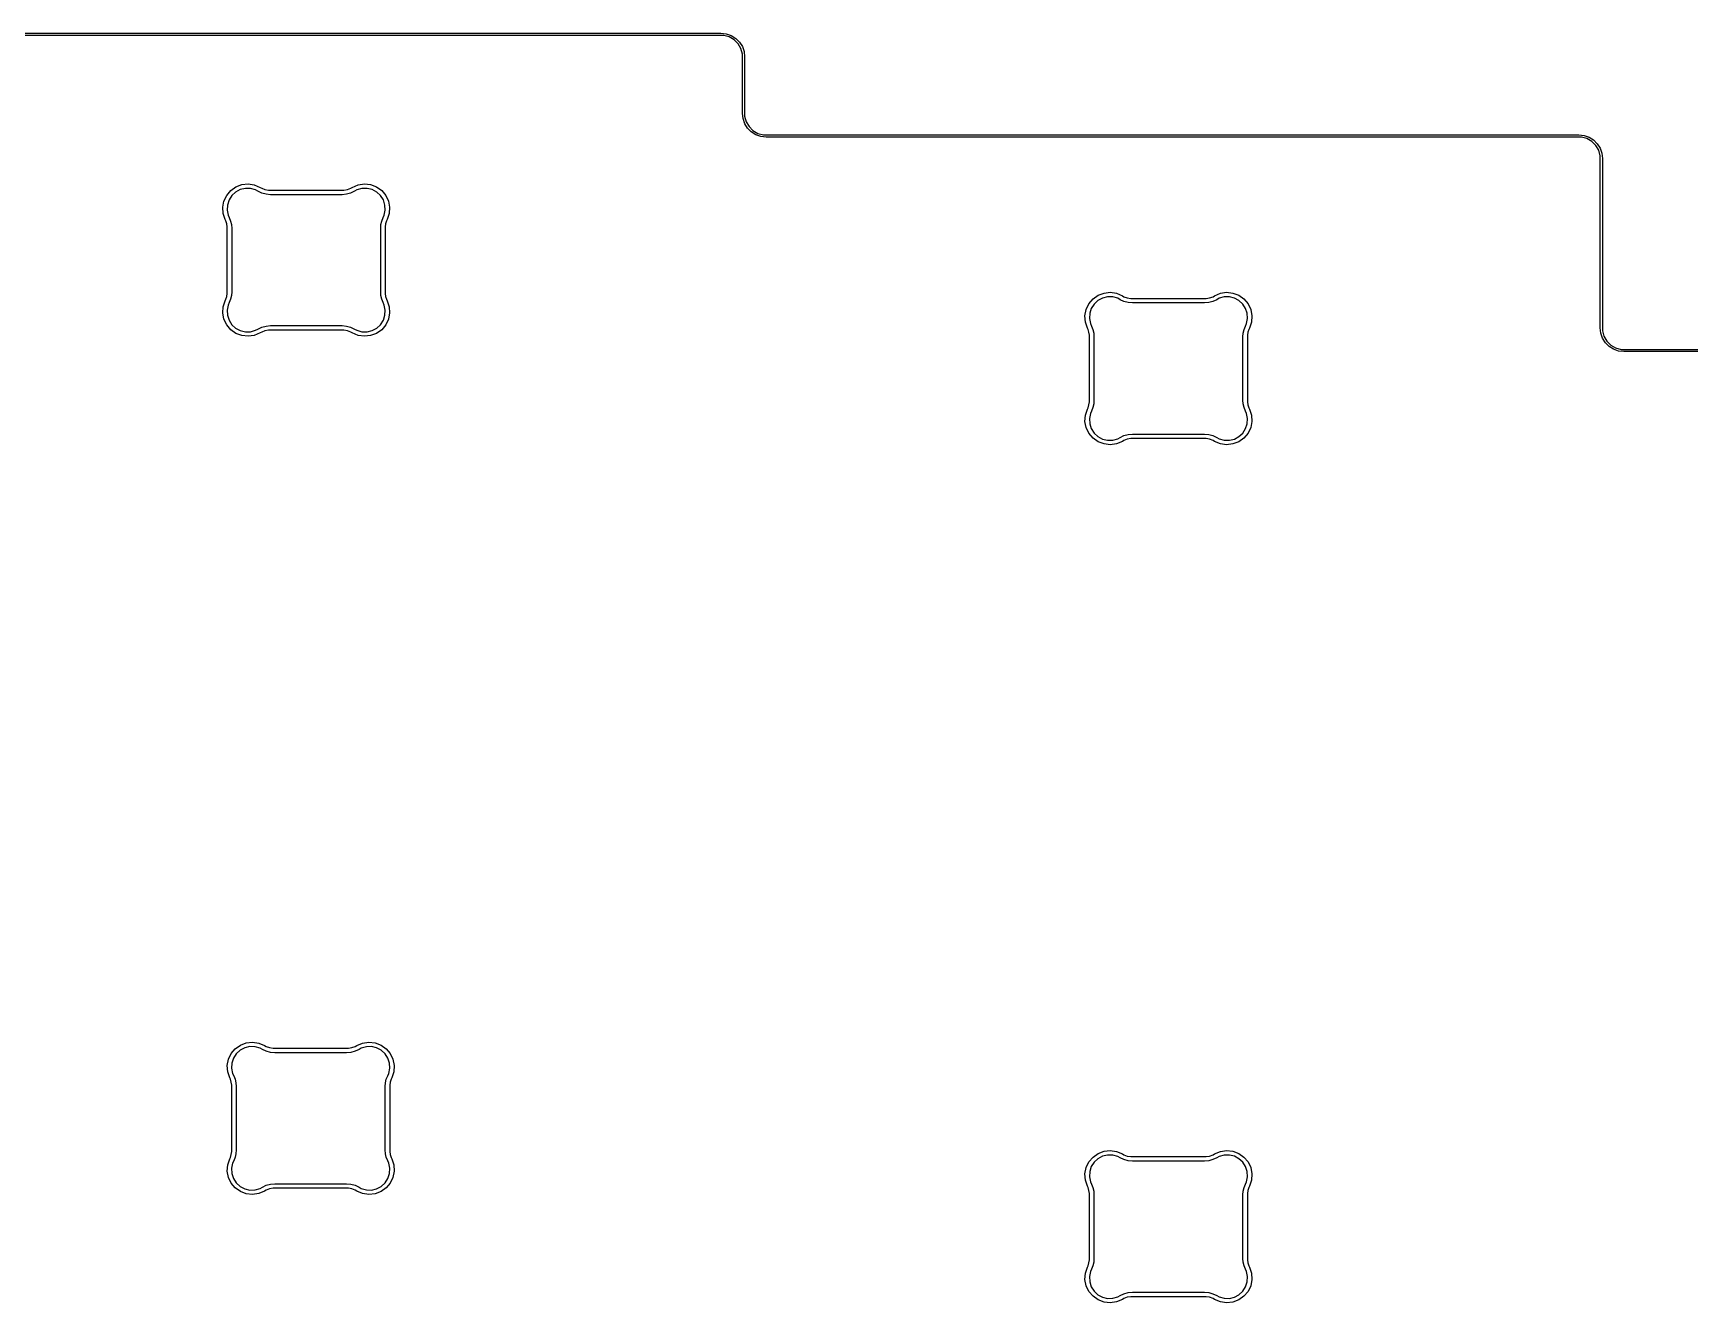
# Model space of a CAD drawing. Header units: inches. Extents: x 0.1 to 12.1, y -5.6 to -1.9.
# Drawn here: x 9.195 to 10.64, y -2.994 to -1.887 of the extents above; entities that cross this region are included whole.
import ezdxf

# ---------------------------------------------------------------- set-up
doc = ezdxf.new("R2010")
doc.units = ezdxf.units.IN
doc.header["$MEASUREMENT"] = 0
doc.layers.add('Edge.Cuts', color=254, linetype='CONTINUOUS', true_color=0xd0d2cd)

msp = doc.modelspace()

# ---------------------------------------------------------------- linework, layer by layer
at = {"layer": 'Edge.Cuts', "linetype": 'CONTINUOUS'}
for p, q in [((9.0649, -1.8869), (9.7952, -1.8868)), ((9.7952, -1.8887), (9.0649, -1.8888)), ((9.7952, -1.8868), (9.7952, -1.8868)), ((9.7952, -1.8868), (9.7952, -1.8868)), ((9.7952, -1.8868), (9.7952, -1.8868)), ((9.7952, -1.8868), (9.7998, -1.8873)), ((9.7952, -1.8887), (9.7952, -1.8887)), ((9.7952, -1.8887), (9.7952, -1.8887)), ((9.7977, -1.8887), (9.7952, -1.8887)), ((9.8025, -1.89), (9.7977, -1.8887)), ((9.7998, -1.8873), (9.8042, -1.8888)), ((9.8067, -1.8925), (9.8025, -1.89)), ((9.8042, -1.8888), (9.8081, -1.8913)), ((9.8102, -1.896), (9.8067, -1.8925)), ((9.8081, -1.8913), (9.8114, -1.8946)), ((9.8127, -1.9002), (9.8102, -1.896)), ((9.8114, -1.8946), (9.8139, -1.8985)), ((9.814, -1.905), (9.8127, -1.9002)), ((9.8139, -1.8985), (9.8154, -1.9028)), ((9.814, -1.9074), (9.814, -1.905)), ((9.8154, -1.9028), (9.8159, -1.9074)), ((9.814, -1.9567), (9.814, -1.9074)), ((9.814, -1.9074), (9.814, -1.9074)), ((9.814, -1.9074), (9.814, -1.9074)), ((9.8159, -1.9074), (9.8159, -1.9074)), ((9.8159, -1.9074), (9.8159, -1.9567)), ((9.8145, -1.9613), (9.814, -1.9567)), ((9.814, -1.9567), (9.814, -1.9567)), ((9.814, -1.9567), (9.814, -1.9567)), ((9.816, -1.9657), (9.8145, -1.9613)), ((9.8159, -1.9567), (9.8159, -1.9592)), ((9.8159, -1.9592), (9.8172, -1.964)), ((9.8172, -1.964), (9.8197, -1.9682)), ((9.8185, -1.9696), (9.816, -1.9657)), ((9.8217, -1.9729), (9.8185, -1.9696)), ((9.8197, -1.9682), (9.8231, -1.9717)), ((9.8257, -1.9754), (9.8217, -1.9729)), ((9.8231, -1.9717), (9.8274, -1.9742)), ((9.83, -1.9769), (9.8257, -1.9754)), ((9.8274, -1.9742), (9.8322, -1.9754)), ((9.8346, -1.9774), (9.83, -1.9769)), ((9.8322, -1.9754), (9.8346, -1.9754)), ((9.8346, -1.9754), (10.5433, -1.9754)), ((10.5433, -1.9774), (9.8346, -1.9774)), ((9.8346, -1.9774), (9.8346, -1.9774)), ((9.8346, -1.9774), (9.8346, -1.9774)), ((10.5433, -1.9754), (10.5433, -1.9754)), ((10.5433, -1.9754), (10.5479, -1.976)), ((10.5457, -1.9774), (10.5433, -1.9774)), ((10.5433, -1.9774), (10.5433, -1.9774)), ((10.5433, -1.9774), (10.5433, -1.9774)), ((10.5505, -1.9787), (10.5457, -1.9774)), ((10.5479, -1.976), (10.5523, -1.9775)), ((10.5548, -1.9811), (10.5505, -1.9787)), ((10.5523, -1.9775), (10.5562, -1.9799)), ((10.5582, -1.9846), (10.5548, -1.9811)), ((10.5562, -1.9799), (10.5594, -1.9832)), ((10.5607, -1.9889), (10.5582, -1.9846)), ((10.5594, -1.9832), (10.5619, -1.9871)), ((10.562, -1.9936), (10.5607, -1.9889)), ((10.5619, -1.9871), (10.5634, -1.9915)), ((10.562, -1.9961), (10.562, -1.9936)), ((10.5634, -1.9915), (10.564, -1.9961)), ((10.562, -2.1437), (10.562, -1.9961)), ((10.562, -1.9961), (10.562, -1.9961)), ((10.562, -1.9961), (10.562, -1.9961)), ((10.564, -1.9961), (10.564, -1.9961)), ((10.564, -1.9961), (10.564, -2.1437)), ((9.3677, -2.024), (9.3722, -2.0208)), ((9.3722, -2.0208), (9.3773, -2.0188)), ((9.3805, -2.0221), (9.376, -2.0232)), ((9.3773, -2.0188), (9.3828, -2.0182)), ((9.385, -2.0222), (9.3805, -2.0221)), ((9.3828, -2.0182), (9.3882, -2.0191)), ((9.3894, -2.0235), (9.385, -2.0222)), ((9.3882, -2.0191), (9.3933, -2.0212)), ((9.3933, -2.0212), (9.3947, -2.022)), ((9.3947, -2.022), (9.3976, -2.0231)), ((9.4695, -2.0231), (9.4724, -2.022)), ((9.4724, -2.022), (9.4737, -2.0212)), ((9.4737, -2.0212), (9.4788, -2.0191)), ((9.4737, -2.0212), (9.4737, -2.0212)), ((9.4821, -2.0222), (9.4777, -2.0235)), ((9.4788, -2.0191), (9.4843, -2.0182)), ((9.4866, -2.0221), (9.4821, -2.0222)), ((9.4843, -2.0182), (9.4897, -2.0188)), ((9.491, -2.0232), (9.4866, -2.0221)), ((9.4897, -2.0188), (9.4949, -2.0208)), ((9.4949, -2.0208), (9.4994, -2.024)), ((9.3608, -2.0386), (9.3618, -2.0332)), ((9.3618, -2.0332), (9.3642, -2.0282)), ((9.3642, -2.0282), (9.3677, -2.024)), ((9.3648, -2.0366), (9.3646, -2.0411)), ((9.3663, -2.0322), (9.3648, -2.0366)), ((9.3687, -2.0284), (9.3663, -2.0322)), ((9.372, -2.0253), (9.3687, -2.0284)), ((9.376, -2.0232), (9.372, -2.0253)), ((9.3913, -2.0246), (9.3894, -2.0235)), ((9.3948, -2.0262), (9.3913, -2.0246)), ((9.3985, -2.0272), (9.3948, -2.0262)), ((9.3976, -2.0231), (9.4007, -2.0236)), ((9.4023, -2.0276), (9.3985, -2.0272)), ((9.4007, -2.0236), (9.4023, -2.0236)), ((9.4023, -2.0236), (9.4648, -2.0236)), ((9.4648, -2.0276), (9.4023, -2.0276)), ((9.4648, -2.0236), (9.4664, -2.0236)), ((9.4686, -2.0272), (9.4648, -2.0276)), ((9.4664, -2.0236), (9.4695, -2.0231)), ((9.4723, -2.0262), (9.4686, -2.0272)), ((9.4757, -2.0246), (9.4723, -2.0262)), ((9.4777, -2.0235), (9.4757, -2.0246)), ((9.4757, -2.0246), (9.4757, -2.0246)), ((9.495, -2.0253), (9.491, -2.0232)), ((9.4983, -2.0284), (9.495, -2.0253)), ((9.5008, -2.0322), (9.4983, -2.0284)), ((9.4994, -2.024), (9.5029, -2.0282)), ((9.5022, -2.0366), (9.5008, -2.0322)), ((9.5025, -2.0411), (9.5022, -2.0366)), ((9.5029, -2.0282), (9.5053, -2.0332)), ((9.5053, -2.0332), (9.5063, -2.0386)), ((9.3611, -2.0441), (9.3608, -2.0386)), ((9.3629, -2.0493), (9.3611, -2.0441)), ((9.3635, -2.0505), (9.3629, -2.0493)), ((9.3642, -2.053), (9.3635, -2.0505)), ((9.3646, -2.0411), (9.3654, -2.0455)), ((9.3654, -2.0455), (9.3664, -2.0476)), ((9.3664, -2.0476), (9.3664, -2.0476)), ((9.3664, -2.0476), (9.3676, -2.0506)), ((9.3676, -2.0506), (9.3683, -2.0537)), ((9.4987, -2.0537), (9.4995, -2.0506)), ((9.4995, -2.0506), (9.5006, -2.0476)), ((9.5006, -2.0476), (9.5016, -2.0455)), ((9.5006, -2.0476), (9.5006, -2.0476)), ((9.5006, -2.0476), (9.5006, -2.0476)), ((9.5016, -2.0455), (9.5025, -2.0411)), ((9.5036, -2.0505), (9.5028, -2.053)), ((9.5042, -2.0493), (9.5036, -2.0505)), ((9.5059, -2.0441), (9.5042, -2.0493)), ((9.5042, -2.0493), (9.5042, -2.0493)), ((9.5063, -2.0386), (9.5059, -2.0441)), ((9.3646, -2.0556), (9.3642, -2.053)), ((9.3646, -2.057), (9.3646, -2.0556)), ((9.3646, -2.1123), (9.3646, -2.057)), ((9.3683, -2.0537), (9.3686, -2.057)), ((9.3686, -2.057), (9.3686, -2.1123)), ((9.4985, -2.057), (9.4987, -2.0537)), ((9.4985, -2.1123), (9.4985, -2.057)), ((9.4985, -2.057), (9.4985, -2.057)), ((9.4985, -2.057), (9.4985, -2.057)), ((9.5028, -2.053), (9.5024, -2.0556)), ((9.5024, -2.0556), (9.5024, -2.057)), ((9.5024, -2.057), (9.5024, -2.1123)), ((9.3611, -2.1252), (9.3629, -2.12)), ((9.3629, -2.12), (9.3635, -2.1188)), ((9.3635, -2.1188), (9.3642, -2.1163)), ((9.3642, -2.1163), (9.3646, -2.1136)), ((9.3646, -2.1136), (9.3646, -2.1123)), ((9.3646, -2.1123), (9.3646, -2.1123)), ((9.3654, -2.1238), (9.3646, -2.1282)), ((9.3664, -2.1217), (9.3654, -2.1238)), ((9.3676, -2.1187), (9.3664, -2.1217)), ((9.3683, -2.1155), (9.3676, -2.1187)), ((9.3686, -2.1123), (9.3683, -2.1155)), ((9.3686, -2.1123), (9.3686, -2.1123)), ((9.4987, -2.1155), (9.4985, -2.1123)), ((9.4995, -2.1187), (9.4987, -2.1155)), ((9.5006, -2.1217), (9.4995, -2.1187)), ((9.5016, -2.1238), (9.5006, -2.1217)), ((9.5025, -2.1282), (9.5016, -2.1238)), ((9.5024, -2.1123), (9.5024, -2.1123)), ((9.5024, -2.1123), (9.5024, -2.1136)), ((9.5024, -2.1136), (9.5028, -2.1163)), ((9.5028, -2.1163), (9.5036, -2.1188)), ((9.5036, -2.1188), (9.5042, -2.12)), ((9.5042, -2.12), (9.5042, -2.12)), ((9.5042, -2.12), (9.5059, -2.1252)), ((10.1138, -2.1277), (10.1161, -2.1227)), ((10.1161, -2.1227), (10.1197, -2.1185)), ((10.1207, -2.1229), (10.1182, -2.1267)), ((10.1197, -2.1185), (10.1242, -2.1153)), ((10.124, -2.1198), (10.1207, -2.1229)), ((10.128, -2.1177), (10.124, -2.1198)), ((10.1242, -2.1153), (10.1293, -2.1133)), ((10.1324, -2.1166), (10.128, -2.1177)), ((10.1293, -2.1133), (10.1348, -2.1127)), ((10.137, -2.1167), (10.1324, -2.1166)), ((10.1348, -2.1127), (10.1402, -2.1135)), ((10.1413, -2.1179), (10.137, -2.1167)), ((10.1402, -2.1135), (10.1453, -2.1157)), ((10.1433, -2.1191), (10.1413, -2.1179)), ((10.1467, -2.1207), (10.1433, -2.1191)), ((10.1453, -2.1157), (10.1466, -2.1165)), ((10.1466, -2.1165), (10.1496, -2.1176)), ((10.1504, -2.1217), (10.1467, -2.1207)), ((10.1496, -2.1176), (10.1527, -2.1181)), ((10.1542, -2.122), (10.1504, -2.1217)), ((10.1527, -2.1181), (10.1542, -2.1181)), ((10.1542, -2.1181), (10.2168, -2.1181)), ((10.2168, -2.122), (10.1542, -2.122)), ((10.2168, -2.1181), (10.2183, -2.1181)), ((10.2206, -2.1217), (10.2168, -2.122)), ((10.2183, -2.1181), (10.2214, -2.1176)), ((10.2243, -2.1207), (10.2206, -2.1217)), ((10.2214, -2.1176), (10.2244, -2.1165)), ((10.2277, -2.1191), (10.2243, -2.1207)), ((10.2244, -2.1165), (10.2257, -2.1157)), ((10.2257, -2.1157), (10.2308, -2.1135)), ((10.2257, -2.1157), (10.2257, -2.1157)), ((10.2297, -2.1179), (10.2277, -2.1191)), ((10.2277, -2.1191), (10.2277, -2.1191)), ((10.234, -2.1167), (10.2297, -2.1179)), ((10.2308, -2.1135), (10.2362, -2.1127)), ((10.2386, -2.1166), (10.234, -2.1167)), ((10.2362, -2.1127), (10.2417, -2.1133)), ((10.243, -2.1177), (10.2386, -2.1166)), ((10.2417, -2.1133), (10.2468, -2.1153)), ((10.247, -2.1198), (10.243, -2.1177)), ((10.2468, -2.1153), (10.2513, -2.1185)), ((10.2503, -2.1229), (10.247, -2.1198)), ((10.2528, -2.1267), (10.2503, -2.1229)), ((10.2513, -2.1185), (10.2549, -2.1227)), ((10.2549, -2.1227), (10.2572, -2.1277)), ((9.3608, -2.1307), (9.3611, -2.1252)), ((9.3618, -2.1361), (9.3608, -2.1307)), ((9.3642, -2.1411), (9.3618, -2.1361)), ((9.3646, -2.1282), (9.3648, -2.1327)), ((9.3648, -2.1327), (9.3663, -2.1371)), ((9.3663, -2.1371), (9.3687, -2.1409)), ((9.4983, -2.1409), (9.5008, -2.1371)), ((9.5008, -2.1371), (9.5022, -2.1327)), ((9.5022, -2.1327), (9.5025, -2.1282)), ((9.5053, -2.1361), (9.5029, -2.1411)), ((9.5063, -2.1307), (9.5053, -2.1361)), ((9.5059, -2.1252), (9.5063, -2.1307)), ((10.1127, -2.1331), (10.1138, -2.1277)), ((10.1131, -2.1386), (10.1127, -2.1331)), ((10.1168, -2.131), (10.1165, -2.1356)), ((10.1165, -2.1356), (10.1174, -2.14)), ((10.1182, -2.1267), (10.1168, -2.131)), ((10.2542, -2.131), (10.2528, -2.1267)), ((10.2536, -2.14), (10.2545, -2.1356)), ((10.2545, -2.1356), (10.2542, -2.131)), ((10.2572, -2.1277), (10.2583, -2.1331)), ((10.2583, -2.1331), (10.2579, -2.1386)), ((9.3677, -2.1453), (9.3642, -2.1411)), ((9.3722, -2.1485), (9.3677, -2.1453)), ((9.3687, -2.1409), (9.372, -2.1439)), ((9.372, -2.1439), (9.376, -2.1461)), ((9.3773, -2.1504), (9.3722, -2.1485)), ((9.376, -2.1461), (9.3805, -2.1471)), ((9.3828, -2.151), (9.3773, -2.1504)), ((9.3805, -2.1471), (9.385, -2.1471)), ((9.3882, -2.1502), (9.3828, -2.151)), ((9.385, -2.1471), (9.3894, -2.1458)), ((9.3933, -2.1481), (9.3882, -2.1502)), ((9.3894, -2.1458), (9.3913, -2.1447)), ((9.3913, -2.1447), (9.3948, -2.1431)), ((9.3947, -2.1473), (9.3933, -2.1481)), ((9.3976, -2.1462), (9.3947, -2.1473)), ((9.3948, -2.1431), (9.3985, -2.1421)), ((9.4007, -2.1457), (9.3976, -2.1462)), ((9.3985, -2.1421), (9.4023, -2.1417)), ((9.4023, -2.1457), (9.4007, -2.1457)), ((9.4023, -2.1417), (9.4648, -2.1417)), ((9.4648, -2.1457), (9.4023, -2.1457)), ((9.4648, -2.1417), (9.4648, -2.1417)), ((9.4648, -2.1417), (9.4686, -2.1421)), ((9.4664, -2.1457), (9.4648, -2.1457)), ((9.4648, -2.1457), (9.4648, -2.1457)), ((9.4695, -2.1462), (9.4664, -2.1457)), ((9.4686, -2.1421), (9.4723, -2.1431)), ((9.4724, -2.1473), (9.4695, -2.1462)), ((9.4723, -2.1431), (9.4757, -2.1447)), ((9.4737, -2.1481), (9.4724, -2.1473)), ((9.4788, -2.1502), (9.4737, -2.1481)), ((9.4757, -2.1447), (9.4777, -2.1458)), ((9.4777, -2.1458), (9.4821, -2.1471)), ((9.4843, -2.151), (9.4788, -2.1502)), ((9.4821, -2.1471), (9.4866, -2.1471)), ((9.4897, -2.1504), (9.4843, -2.151)), ((9.4866, -2.1471), (9.491, -2.1461)), ((9.4949, -2.1485), (9.4897, -2.1504)), ((9.491, -2.1461), (9.495, -2.1439)), ((9.4994, -2.1453), (9.4949, -2.1485)), ((9.495, -2.1439), (9.4983, -2.1409)), ((9.5029, -2.1411), (9.4994, -2.1453)), ((10.1148, -2.1438), (10.1131, -2.1386)), ((10.1154, -2.145), (10.1148, -2.1438)), ((10.1162, -2.1475), (10.1154, -2.145)), ((10.1166, -2.1501), (10.1162, -2.1475)), ((10.1166, -2.1515), (10.1166, -2.1501)), ((10.1166, -2.2068), (10.1166, -2.1515)), ((10.1174, -2.14), (10.1184, -2.1421)), ((10.1184, -2.1421), (10.1184, -2.1421)), ((10.1184, -2.1421), (10.1196, -2.1451)), ((10.1196, -2.1451), (10.1203, -2.1482)), ((10.1203, -2.1482), (10.1205, -2.1515)), ((10.1205, -2.1515), (10.1205, -2.2068)), ((10.2505, -2.1515), (10.2507, -2.1482)), ((10.2505, -2.2068), (10.2505, -2.1515)), ((10.2505, -2.1515), (10.2505, -2.1515)), ((10.2505, -2.1515), (10.2505, -2.1515)), ((10.2507, -2.1482), (10.2514, -2.1451)), ((10.2514, -2.1451), (10.2526, -2.1421)), ((10.2526, -2.1421), (10.2536, -2.14)), ((10.2526, -2.1421), (10.2526, -2.1421)), ((10.2526, -2.1421), (10.2526, -2.1421)), ((10.2548, -2.1475), (10.2544, -2.1501)), ((10.2544, -2.1501), (10.2544, -2.1515)), ((10.2544, -2.1515), (10.2544, -2.2068)), ((10.2556, -2.145), (10.2548, -2.1475)), ((10.2561, -2.1438), (10.2556, -2.145)), ((10.2579, -2.1386), (10.2561, -2.1438)), ((10.2561, -2.1438), (10.2561, -2.1438)), ((10.5625, -2.1483), (10.562, -2.1437)), ((10.564, -2.1527), (10.5625, -2.1483)), ((10.564, -2.1437), (10.564, -2.1437)), ((10.564, -2.1437), (10.564, -2.1437)), ((10.564, -2.1437), (10.564, -2.1462)), ((10.564, -2.1462), (10.5652, -2.1509)), ((10.5665, -2.1566), (10.564, -2.1527)), ((10.5652, -2.1509), (10.5677, -2.1552)), ((10.5698, -2.1599), (10.5665, -2.1566)), ((10.5677, -2.1552), (10.5712, -2.1587)), ((10.5737, -2.1623), (10.5698, -2.1599)), ((10.5712, -2.1587), (10.5754, -2.1611)), ((10.5781, -2.1639), (10.5737, -2.1623)), ((10.5754, -2.1611), (10.5802, -2.1624)), ((10.5827, -2.1644), (10.5781, -2.1639)), ((10.5802, -2.1624), (10.5827, -2.1624)), ((10.5827, -2.1624), (10.5827, -2.1624)), ((10.5827, -2.1624), (10.5827, -2.1624)), ((10.5827, -2.1624), (12.0047, -2.1624)), ((12.0047, -2.1644), (10.5827, -2.1644)), ((10.5827, -2.1644), (10.5827, -2.1644)), ((10.1162, -2.2108), (10.1166, -2.2081)), ((10.1166, -2.2081), (10.1166, -2.2068)), ((10.1166, -2.2068), (10.1166, -2.2068)), ((10.1203, -2.21), (10.1196, -2.2132)), ((10.1205, -2.2068), (10.1203, -2.21)), ((10.1205, -2.2068), (10.1205, -2.2068)), ((10.2507, -2.21), (10.2505, -2.2068)), ((10.2514, -2.2132), (10.2507, -2.21)), ((10.2544, -2.2068), (10.2544, -2.2068)), ((10.2544, -2.2068), (10.2544, -2.2081)), ((10.2544, -2.2081), (10.2548, -2.2108)), ((10.1127, -2.2252), (10.1131, -2.2197)), ((10.1131, -2.2197), (10.1148, -2.2145)), ((10.1148, -2.2145), (10.1154, -2.2133)), ((10.1154, -2.2133), (10.1162, -2.2108)), ((10.1174, -2.2182), (10.1165, -2.2227)), ((10.1165, -2.2227), (10.1168, -2.2272)), ((10.1184, -2.2162), (10.1174, -2.2182)), ((10.1196, -2.2132), (10.1184, -2.2162)), ((10.2526, -2.2162), (10.2514, -2.2132)), ((10.2536, -2.2182), (10.2526, -2.2162)), ((10.2545, -2.2227), (10.2536, -2.2182)), ((10.2542, -2.2272), (10.2545, -2.2227)), ((10.2548, -2.2108), (10.2556, -2.2133)), ((10.2556, -2.2133), (10.2561, -2.2145)), ((10.2561, -2.2145), (10.2561, -2.2145)), ((10.2561, -2.2145), (10.2579, -2.2197)), ((10.2579, -2.2197), (10.2583, -2.2252)), ((10.1138, -2.2306), (10.1127, -2.2252)), ((10.1161, -2.2356), (10.1138, -2.2306)), ((10.1197, -2.2398), (10.1161, -2.2356)), ((10.1168, -2.2272), (10.1182, -2.2315)), ((10.1182, -2.2315), (10.1207, -2.2354)), ((10.1207, -2.2354), (10.124, -2.2384)), ((10.124, -2.2384), (10.128, -2.2406)), ((10.1413, -2.2403), (10.1433, -2.2392)), ((10.1433, -2.2392), (10.1467, -2.2376)), ((10.1467, -2.2376), (10.1504, -2.2366)), ((10.1504, -2.2366), (10.1542, -2.2362)), ((10.1542, -2.2362), (10.2168, -2.2362)), ((10.2168, -2.2362), (10.2168, -2.2362)), ((10.2168, -2.2362), (10.2206, -2.2366)), ((10.2206, -2.2366), (10.2243, -2.2376)), ((10.2243, -2.2376), (10.2277, -2.2392)), ((10.2277, -2.2392), (10.2297, -2.2403)), ((10.243, -2.2406), (10.247, -2.2384)), ((10.247, -2.2384), (10.2503, -2.2354)), ((10.2503, -2.2354), (10.2528, -2.2315)), ((10.2549, -2.2356), (10.2513, -2.2398)), ((10.2528, -2.2315), (10.2542, -2.2272)), ((10.2572, -2.2306), (10.2549, -2.2356)), ((10.2583, -2.2252), (10.2572, -2.2306)), ((10.1242, -2.243), (10.1197, -2.2398)), ((10.1293, -2.2449), (10.1242, -2.243)), ((10.128, -2.2406), (10.1324, -2.2416)), ((10.1348, -2.2455), (10.1293, -2.2449)), ((10.1324, -2.2416), (10.137, -2.2415)), ((10.1402, -2.2447), (10.1348, -2.2455)), ((10.137, -2.2415), (10.1413, -2.2403)), ((10.1453, -2.2426), (10.1402, -2.2447)), ((10.1466, -2.2418), (10.1453, -2.2426)), ((10.1496, -2.2407), (10.1466, -2.2418)), ((10.1527, -2.2402), (10.1496, -2.2407)), ((10.1542, -2.2402), (10.1527, -2.2402)), ((10.2168, -2.2402), (10.1542, -2.2402)), ((10.2183, -2.2402), (10.2168, -2.2402)), ((10.2168, -2.2402), (10.2168, -2.2402)), ((10.2214, -2.2407), (10.2183, -2.2402)), ((10.2244, -2.2418), (10.2214, -2.2407)), ((10.2257, -2.2426), (10.2244, -2.2418)), ((10.2308, -2.2447), (10.2257, -2.2426)), ((10.2297, -2.2403), (10.234, -2.2415)), ((10.2362, -2.2455), (10.2308, -2.2447)), ((10.234, -2.2415), (10.2386, -2.2416)), ((10.2417, -2.2449), (10.2362, -2.2455)), ((10.2386, -2.2416), (10.243, -2.2406)), ((10.2468, -2.243), (10.2417, -2.2449)), ((10.2513, -2.2398), (10.2468, -2.243)), ((9.3681, -2.7762), (9.3716, -2.772)), ((9.3716, -2.772), (9.3761, -2.7688)), ((9.376, -2.7734), (9.3726, -2.7765)), ((9.38, -2.7712), (9.376, -2.7734)), ((9.3761, -2.7688), (9.3813, -2.7669)), ((9.3844, -2.7702), (9.38, -2.7712)), ((9.3813, -2.7669), (9.3867, -2.7663)), ((9.3889, -2.7703), (9.3844, -2.7702)), ((9.3867, -2.7663), (9.3922, -2.7671)), ((9.3933, -2.7715), (9.3889, -2.7703)), ((9.3922, -2.7671), (9.3973, -2.7692)), ((9.3953, -2.7726), (9.3933, -2.7715)), ((9.3987, -2.7743), (9.3953, -2.7726)), ((9.3973, -2.7692), (9.3986, -2.77)), ((9.3986, -2.77), (9.4015, -2.7711)), ((9.4015, -2.7711), (9.4046, -2.7717)), ((9.4046, -2.7717), (9.4062, -2.7717)), ((9.4062, -2.7717), (9.4687, -2.7717)), ((9.4687, -2.7717), (9.4703, -2.7717)), ((9.4703, -2.7717), (9.4734, -2.7711)), ((9.4734, -2.7711), (9.4763, -2.77)), ((9.4797, -2.7726), (9.4762, -2.7743)), ((9.4763, -2.77), (9.4777, -2.7692)), ((9.4777, -2.7692), (9.4827, -2.7671)), ((9.4777, -2.7692), (9.4777, -2.7692)), ((9.4816, -2.7715), (9.4797, -2.7726)), ((9.4797, -2.7726), (9.4797, -2.7726)), ((9.486, -2.7703), (9.4816, -2.7715)), ((9.4827, -2.7671), (9.4882, -2.7663)), ((9.4905, -2.7702), (9.486, -2.7703)), ((9.4882, -2.7663), (9.4937, -2.7669)), ((9.4949, -2.7712), (9.4905, -2.7702)), ((9.4937, -2.7669), (9.4988, -2.7688)), ((9.499, -2.7734), (9.4949, -2.7712)), ((9.4988, -2.7688), (9.5033, -2.772)), ((9.5023, -2.7765), (9.499, -2.7734)), ((9.5033, -2.772), (9.5068, -2.7762)), ((9.3647, -2.7866), (9.3657, -2.7812)), ((9.3651, -2.7921), (9.3647, -2.7866)), ((9.3657, -2.7812), (9.3681, -2.7762)), ((9.3688, -2.7846), (9.3685, -2.7891)), ((9.3702, -2.7803), (9.3688, -2.7846)), ((9.3726, -2.7765), (9.3702, -2.7803)), ((9.4024, -2.7753), (9.3987, -2.7743)), ((9.4062, -2.7756), (9.4024, -2.7753)), ((9.4687, -2.7756), (9.4062, -2.7756)), ((9.4725, -2.7753), (9.4687, -2.7756)), ((9.4762, -2.7743), (9.4725, -2.7753)), ((9.5047, -2.7803), (9.5023, -2.7765)), ((9.5061, -2.7846), (9.5047, -2.7803)), ((9.5064, -2.7891), (9.5061, -2.7846)), ((9.5068, -2.7762), (9.5092, -2.7812)), ((9.5092, -2.7812), (9.5102, -2.7866)), ((9.5102, -2.7866), (9.5099, -2.7921)), ((9.3668, -2.7973), (9.3651, -2.7921)), ((9.3674, -2.7985), (9.3668, -2.7973)), ((9.3682, -2.8011), (9.3674, -2.7985)), ((9.3686, -2.8037), (9.3682, -2.8011)), ((9.3685, -2.7891), (9.3694, -2.7936)), ((9.3694, -2.7936), (9.3704, -2.7956)), ((9.3704, -2.7956), (9.3704, -2.7956)), ((9.3704, -2.7956), (9.3715, -2.7986)), ((9.3715, -2.7986), (9.3723, -2.8018)), ((9.3723, -2.8018), (9.3725, -2.805)), ((9.5024, -2.805), (9.5027, -2.8018)), ((9.5027, -2.8018), (9.5034, -2.7986)), ((9.5034, -2.7986), (9.5046, -2.7956)), ((9.5046, -2.7956), (9.5056, -2.7936)), ((9.5046, -2.7956), (9.5046, -2.7956)), ((9.5046, -2.7956), (9.5046, -2.7956)), ((9.5056, -2.7936), (9.5064, -2.7891)), ((9.5068, -2.8011), (9.5064, -2.8037)), ((9.5075, -2.7985), (9.5068, -2.8011)), ((9.5081, -2.7973), (9.5075, -2.7985)), ((9.5099, -2.7921), (9.5081, -2.7973)), ((9.5081, -2.7973), (9.5081, -2.7973)), ((9.3686, -2.805), (9.3686, -2.8037)), ((9.3686, -2.8603), (9.3686, -2.805)), ((9.3725, -2.805), (9.3725, -2.8603)), ((9.5024, -2.8603), (9.5024, -2.805)), ((9.5024, -2.805), (9.5024, -2.805)), ((9.5024, -2.805), (9.5024, -2.805)), ((9.5064, -2.8037), (9.5064, -2.805)), ((9.5064, -2.805), (9.5064, -2.8603)), ((9.3686, -2.8617), (9.3686, -2.8603)), ((9.3686, -2.8603), (9.3686, -2.8603)), ((9.3725, -2.8603), (9.3723, -2.8636)), ((9.3725, -2.8603), (9.3725, -2.8603)), ((9.5027, -2.8636), (9.5024, -2.8603)), ((9.5064, -2.8603), (9.5064, -2.8603)), ((9.5064, -2.8603), (9.5064, -2.8617)), ((9.3647, -2.8787), (9.3651, -2.8733)), ((9.3651, -2.8733), (9.3668, -2.868)), ((9.3668, -2.868), (9.3674, -2.8668)), ((9.3674, -2.8668), (9.3682, -2.8643)), ((9.3682, -2.8643), (9.3686, -2.8617)), ((9.3694, -2.8718), (9.3685, -2.8762)), ((9.3704, -2.8697), (9.3694, -2.8718)), ((9.3715, -2.8667), (9.3704, -2.8697)), ((9.3723, -2.8636), (9.3715, -2.8667)), ((9.5034, -2.8667), (9.5027, -2.8636)), ((9.5046, -2.8697), (9.5034, -2.8667)), ((9.5056, -2.8718), (9.5046, -2.8697)), ((9.5064, -2.8762), (9.5056, -2.8718)), ((9.5064, -2.8617), (9.5068, -2.8643)), ((9.5068, -2.8643), (9.5075, -2.8668)), ((9.5075, -2.8668), (9.5081, -2.868)), ((9.5081, -2.868), (9.5081, -2.868)), ((9.5081, -2.868), (9.5099, -2.8733)), ((9.5099, -2.8733), (9.5102, -2.8787)), ((10.1138, -2.8757), (10.1161, -2.8707)), ((10.1161, -2.8707), (10.1197, -2.8665)), ((10.1182, -2.8748), (10.1168, -2.8791)), ((10.1207, -2.8709), (10.1182, -2.8748)), ((10.1197, -2.8665), (10.1242, -2.8633)), ((10.124, -2.8679), (10.1207, -2.8709)), ((10.128, -2.8657), (10.124, -2.8679)), ((10.1242, -2.8633), (10.1293, -2.8614)), ((10.1324, -2.8647), (10.128, -2.8657)), ((10.1293, -2.8614), (10.1348, -2.8608)), ((10.137, -2.8648), (10.1324, -2.8647)), ((10.1348, -2.8608), (10.1402, -2.8616)), ((10.1413, -2.866), (10.137, -2.8648)), ((10.1402, -2.8616), (10.1453, -2.8637)), ((10.1433, -2.8671), (10.1413, -2.866)), ((10.1467, -2.8687), (10.1433, -2.8671)), ((10.1453, -2.8637), (10.1466, -2.8645)), ((10.1466, -2.8645), (10.1496, -2.8656)), ((10.1504, -2.8697), (10.1467, -2.8687)), ((10.1496, -2.8656), (10.1527, -2.8661)), ((10.1542, -2.8701), (10.1504, -2.8697)), ((10.1527, -2.8661), (10.1542, -2.8661)), ((10.1542, -2.8661), (10.2168, -2.8661)), ((10.2168, -2.8701), (10.1542, -2.8701)), ((10.2168, -2.8661), (10.2183, -2.8661)), ((10.2206, -2.8697), (10.2168, -2.8701)), ((10.2183, -2.8661), (10.2214, -2.8656)), ((10.2243, -2.8687), (10.2206, -2.8697)), ((10.2214, -2.8656), (10.2244, -2.8645)), ((10.2277, -2.8671), (10.2243, -2.8687)), ((10.2244, -2.8645), (10.2257, -2.8637)), ((10.2257, -2.8637), (10.2308, -2.8616)), ((10.2257, -2.8637), (10.2257, -2.8637)), ((10.2297, -2.866), (10.2277, -2.8671)), ((10.2277, -2.8671), (10.2277, -2.8671)), ((10.234, -2.8648), (10.2297, -2.866)), ((10.2308, -2.8616), (10.2362, -2.8608)), ((10.2386, -2.8647), (10.234, -2.8648)), ((10.2362, -2.8608), (10.2417, -2.8614)), ((10.243, -2.8657), (10.2386, -2.8647)), ((10.2417, -2.8614), (10.2468, -2.8633)), ((10.247, -2.8679), (10.243, -2.8657)), ((10.2468, -2.8633), (10.2513, -2.8665)), ((10.2503, -2.8709), (10.247, -2.8679)), ((10.2528, -2.8748), (10.2503, -2.8709)), ((10.2513, -2.8665), (10.2549, -2.8707)), ((10.2542, -2.8791), (10.2528, -2.8748)), ((10.2549, -2.8707), (10.2572, -2.8757)), ((9.3657, -2.8842), (9.3647, -2.8787)), ((9.3681, -2.8891), (9.3657, -2.8842)), ((9.3716, -2.8933), (9.3681, -2.8891)), ((9.3685, -2.8762), (9.3688, -2.8808)), ((9.3688, -2.8808), (9.3702, -2.8851)), ((9.3702, -2.8851), (9.3726, -2.8889)), ((9.3726, -2.8889), (9.376, -2.892)), ((9.499, -2.892), (9.5023, -2.8889)), ((9.5023, -2.8889), (9.5047, -2.8851)), ((9.5068, -2.8891), (9.5033, -2.8933)), ((9.5047, -2.8851), (9.5061, -2.8808)), ((9.5061, -2.8808), (9.5064, -2.8762)), ((9.5092, -2.8842), (9.5068, -2.8891)), ((9.5102, -2.8787), (9.5092, -2.8842)), ((10.1127, -2.8811), (10.1138, -2.8757)), ((10.1131, -2.8866), (10.1127, -2.8811)), ((10.1148, -2.8918), (10.1131, -2.8866)), ((10.1168, -2.8791), (10.1165, -2.8836)), ((10.1165, -2.8836), (10.1174, -2.8881)), ((10.1174, -2.8881), (10.1184, -2.8901)), ((10.2526, -2.8901), (10.2536, -2.8881)), ((10.2536, -2.8881), (10.2545, -2.8836)), ((10.2545, -2.8836), (10.2542, -2.8791)), ((10.2579, -2.8866), (10.2561, -2.8918)), ((10.2572, -2.8757), (10.2583, -2.8811)), ((10.2583, -2.8811), (10.2579, -2.8866)), ((9.3761, -2.8965), (9.3716, -2.8933)), ((9.376, -2.892), (9.38, -2.8941)), ((9.3813, -2.8985), (9.3761, -2.8965)), ((9.38, -2.8941), (9.3844, -2.8952)), ((9.3867, -2.8991), (9.3813, -2.8985)), ((9.3844, -2.8952), (9.3889, -2.8951)), ((9.3922, -2.8983), (9.3867, -2.8991)), ((9.3889, -2.8951), (9.3933, -2.8939)), ((9.3973, -2.8961), (9.3922, -2.8983)), ((9.3933, -2.8939), (9.3953, -2.8927)), ((9.3953, -2.8927), (9.3987, -2.8911)), ((9.3986, -2.8953), (9.3973, -2.8961)), ((9.4015, -2.8943), (9.3986, -2.8953)), ((9.3987, -2.8911), (9.4024, -2.8901)), ((9.4046, -2.8937), (9.4015, -2.8943)), ((9.4024, -2.8901), (9.4062, -2.8898)), ((9.4062, -2.8937), (9.4046, -2.8937)), ((9.4062, -2.8898), (9.4687, -2.8898)), ((9.4687, -2.8937), (9.4062, -2.8937)), ((9.4687, -2.8898), (9.4687, -2.8898)), ((9.4687, -2.8898), (9.4725, -2.8901)), ((9.4703, -2.8937), (9.4687, -2.8937)), ((9.4687, -2.8937), (9.4687, -2.8937)), ((9.4734, -2.8943), (9.4703, -2.8937)), ((9.4725, -2.8901), (9.4762, -2.8911)), ((9.4763, -2.8953), (9.4734, -2.8943)), ((9.4762, -2.8911), (9.4797, -2.8927)), ((9.4777, -2.8961), (9.4763, -2.8953)), ((9.4827, -2.8983), (9.4777, -2.8961)), ((9.4797, -2.8927), (9.4816, -2.8939)), ((9.4816, -2.8939), (9.486, -2.8951)), ((9.4882, -2.8991), (9.4827, -2.8983)), ((9.486, -2.8951), (9.4905, -2.8952)), ((9.4937, -2.8985), (9.4882, -2.8991)), ((9.4905, -2.8952), (9.4949, -2.8941)), ((9.4988, -2.8965), (9.4937, -2.8985)), ((9.4949, -2.8941), (9.499, -2.892)), ((9.5033, -2.8933), (9.4988, -2.8965)), ((10.1154, -2.893), (10.1148, -2.8918)), ((10.1162, -2.8955), (10.1154, -2.893)), ((10.1166, -2.8982), (10.1162, -2.8955)), ((10.1166, -2.8995), (10.1166, -2.8982)), ((10.1166, -2.9548), (10.1166, -2.8995)), ((10.1184, -2.8901), (10.1184, -2.8901)), ((10.1184, -2.8901), (10.1196, -2.8931)), ((10.1196, -2.8931), (10.1203, -2.8963)), ((10.1203, -2.8963), (10.1205, -2.8995)), ((10.1205, -2.8995), (10.1205, -2.9548)), ((10.2505, -2.8995), (10.2507, -2.8963)), ((10.2505, -2.9548), (10.2505, -2.8995)), ((10.2505, -2.8995), (10.2505, -2.8995)), ((10.2505, -2.8995), (10.2505, -2.8995)), ((10.2507, -2.8963), (10.2514, -2.8931)), ((10.2514, -2.8931), (10.2526, -2.8901)), ((10.2526, -2.8901), (10.2526, -2.8901)), ((10.2526, -2.8901), (10.2526, -2.8901)), ((10.2548, -2.8955), (10.2544, -2.8982)), ((10.2544, -2.8982), (10.2544, -2.8995)), ((10.2544, -2.8995), (10.2544, -2.9548)), ((10.2556, -2.893), (10.2548, -2.8955)), ((10.2561, -2.8918), (10.2556, -2.893)), ((10.2561, -2.8918), (10.2561, -2.8918)), ((10.1148, -2.9625), (10.1154, -2.9613)), ((10.1154, -2.9613), (10.1162, -2.9588)), ((10.1162, -2.9588), (10.1166, -2.9562)), ((10.1166, -2.9562), (10.1166, -2.9548)), ((10.1166, -2.9548), (10.1166, -2.9548)), ((10.1196, -2.9612), (10.1184, -2.9642)), ((10.1203, -2.9581), (10.1196, -2.9612)), ((10.1205, -2.9548), (10.1203, -2.9581)), ((10.1205, -2.9548), (10.1205, -2.9548)), ((10.2507, -2.9581), (10.2505, -2.9548)), ((10.2514, -2.9612), (10.2507, -2.9581)), ((10.2526, -2.9642), (10.2514, -2.9612)), ((10.2544, -2.9548), (10.2544, -2.9548)), ((10.2544, -2.9548), (10.2544, -2.9562)), ((10.2544, -2.9562), (10.2548, -2.9588)), ((10.2548, -2.9588), (10.2556, -2.9613)), ((10.2556, -2.9613), (10.2561, -2.9625)), ((10.1127, -2.9732), (10.1131, -2.9677)), ((10.1138, -2.9786), (10.1127, -2.9732)), ((10.1131, -2.9677), (10.1148, -2.9625)), ((10.1174, -2.9663), (10.1165, -2.9707)), ((10.1165, -2.9707), (10.1168, -2.9753)), ((10.1168, -2.9753), (10.1182, -2.9796)), ((10.1184, -2.9642), (10.1174, -2.9663)), ((10.2536, -2.9663), (10.2526, -2.9642)), ((10.2528, -2.9796), (10.2542, -2.9753)), ((10.2545, -2.9707), (10.2536, -2.9663)), ((10.2542, -2.9753), (10.2545, -2.9707)), ((10.2561, -2.9625), (10.2561, -2.9625)), ((10.2561, -2.9625), (10.2579, -2.9677)), ((10.2583, -2.9732), (10.2572, -2.9786)), ((10.2579, -2.9677), (10.2583, -2.9732)), ((10.1161, -2.9836), (10.1138, -2.9786)), ((10.1197, -2.9878), (10.1161, -2.9836)), ((10.1182, -2.9796), (10.1207, -2.9834)), ((10.1242, -2.991), (10.1197, -2.9878)), ((10.1207, -2.9834), (10.124, -2.9865)), ((10.124, -2.9865), (10.128, -2.9886)), ((10.128, -2.9886), (10.1324, -2.9897)), ((10.1324, -2.9897), (10.137, -2.9896)), ((10.137, -2.9896), (10.1413, -2.9884)), ((10.1453, -2.9906), (10.1402, -2.9928)), ((10.1413, -2.9884), (10.1433, -2.9872)), ((10.1433, -2.9872), (10.1467, -2.9856)), ((10.1466, -2.9898), (10.1453, -2.9906)), ((10.1496, -2.9887), (10.1466, -2.9898)), ((10.1467, -2.9856), (10.1504, -2.9846)), ((10.1527, -2.9882), (10.1496, -2.9887)), ((10.1504, -2.9846), (10.1542, -2.9843)), ((10.1542, -2.9882), (10.1527, -2.9882)), ((10.1542, -2.9843), (10.2168, -2.9843)), ((10.2168, -2.9882), (10.1542, -2.9882)), ((10.2168, -2.9843), (10.2168, -2.9843)), ((10.2168, -2.9843), (10.2206, -2.9846)), ((10.2183, -2.9882), (10.2168, -2.9882)), ((10.2168, -2.9882), (10.2168, -2.9882)), ((10.2214, -2.9887), (10.2183, -2.9882)), ((10.2206, -2.9846), (10.2243, -2.9856)), ((10.2244, -2.9898), (10.2214, -2.9887)), ((10.2243, -2.9856), (10.2277, -2.9872)), ((10.2257, -2.9906), (10.2244, -2.9898)), ((10.2308, -2.9928), (10.2257, -2.9906)), ((10.2277, -2.9872), (10.2297, -2.9884)), ((10.2297, -2.9884), (10.234, -2.9896)), ((10.234, -2.9896), (10.2386, -2.9897)), ((10.2386, -2.9897), (10.243, -2.9886)), ((10.243, -2.9886), (10.247, -2.9865)), ((10.2513, -2.9878), (10.2468, -2.991)), ((10.247, -2.9865), (10.2503, -2.9834)), ((10.2503, -2.9834), (10.2528, -2.9796)), ((10.2549, -2.9836), (10.2513, -2.9878)), ((10.2572, -2.9786), (10.2549, -2.9836)), ((10.1293, -2.993), (10.1242, -2.991)), ((10.1348, -2.9936), (10.1293, -2.993)), ((10.1402, -2.9928), (10.1348, -2.9936)), ((10.2362, -2.9936), (10.2308, -2.9928)), ((10.2417, -2.993), (10.2362, -2.9936)), ((10.2468, -2.991), (10.2417, -2.993))]:
    msp.add_line(p, q, dxfattribs=at)

doc.saveas('drawing.dxf')
